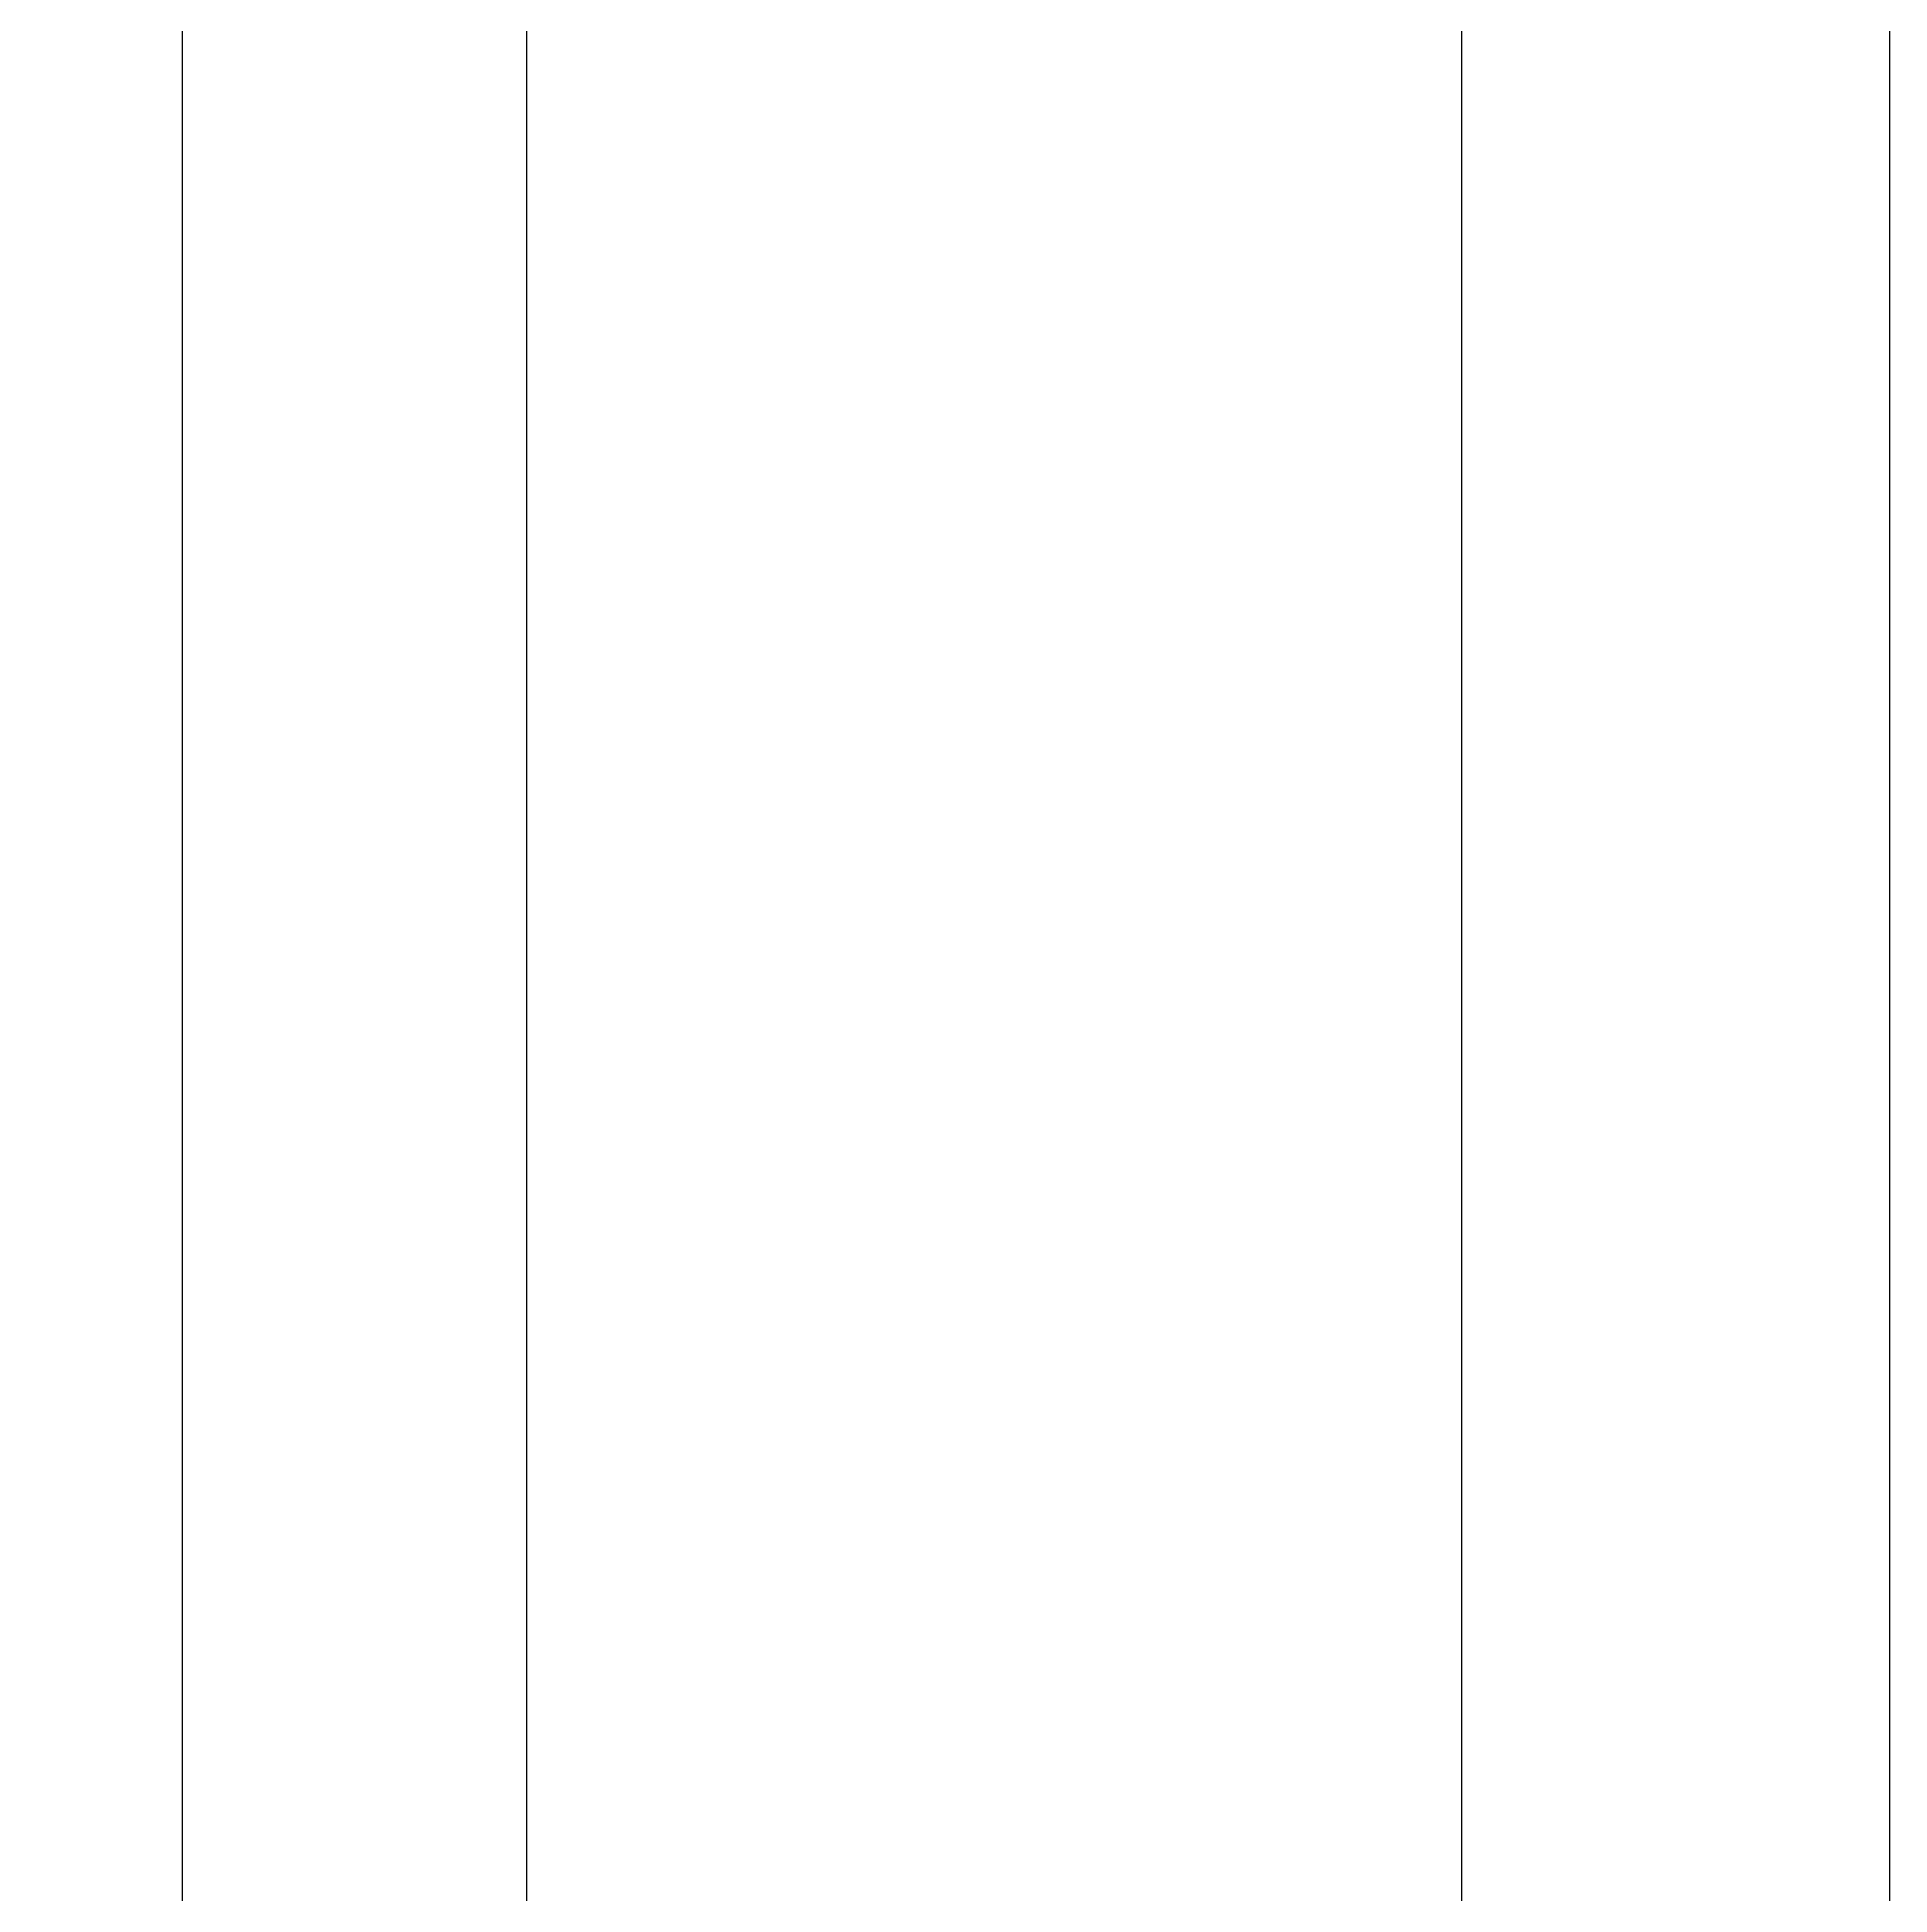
# Model space of a CAD drawing. Extents: x 200306 to 244369, y -126880 to -87343.
# Drawn here: x 210785.5 to 210894.2, y -116990.9 to -116881.8 of the extents above; entities that cross this region are included whole.
import ezdxf

# ---------------------------------------------------------------- set-up
doc = ezdxf.new("R2010")
doc.units = 0
doc.header["$MEASUREMENT"] = 0
doc.layers.get('0').update_dxf_attribs({"linetype": 'CONTINUOUS', "lineweight": 25})
doc.layers.get('Defpoints').update_dxf_attribs({"linetype": 'CONTINUOUS'})
doc.styles.get("Standard").update_dxf_attribs({"font": 'simplex.shx', "width": 0.7, "height": 3, "bigfont": 'gbhzfs.shx'})
doc.dimstyles.new('ISO-25', dxfattribs={"dimtxt": 2.5, "dimasz": 2.5, "dimexe": 1.25, "dimexo": 0.625, "dimtad": 2, "dimtxsty": 'Standard', "dimcen": 2.5, "dimadec": 0, "dimazin": 0, "dimtfac": 1, "dimtmove": 0, "dimatfit": 3, "dimfxl": 0, "dimarcsym": 0})

# ---------------------------------------------------------------- blocks, each defined once
blk = doc.blocks.new('*D52')
at = {"color": 0, "linetype": 'Continuous', "lineweight": -2}
for p, q in [((210814.16, -116795.83), (210793.81, -116795.83)), ((210793.99, -116796.01), (210793.99, -117076.16)), ((210793.99, -117359.48), (210793.99, -117079.34)), ((210814.15, -117359.66), (210793.81, -117359.66))]:
    blk.add_line(p, q, dxfattribs=at)
at = {"color": 0, "linetype": 'Continuous'}
for points in [[(210793.96, -116796.01), (210794.02, -116796.01), (210793.99, -116795.83)], [(210793.96, -117359.48), (210794.02, -117359.48), (210793.99, -117359.66)]]:
    blk.add_solid(points, dxfattribs=at)
at = {"layer": 'Defpoints', "color": 0, "linetype": 'Continuous'}
for p in [(210793.99, -116795.83), (210814.22, -116795.83), (210814.21, -117359.66)]:
    blk.add_point(p, dxfattribs=at)
at = {"color": 0, "linetype": 'Continuous', "insert": (210793.99, -117077.75), "char_height": 3, "attachment_point": 5}
blk.add_mtext('\\A1;563.8314', dxfattribs=at)
blk = doc.blocks.new('*D53')
at = {"color": 0, "linetype": 'Continuous', "lineweight": -2}
for p, q in [((210894.16, -116795.83), (210868.89, -116795.83)), ((210869.07, -116796.01), (210869.07, -117036.16)), ((210869.07, -117279.48), (210869.07, -117039.34)), ((210894.15, -117279.66), (210868.89, -117279.66))]:
    blk.add_line(p, q, dxfattribs=at)
at = {"color": 0, "linetype": 'Continuous'}
for points in [[(210869.04, -116796.01), (210869.1, -116796.01), (210869.07, -116795.83)], [(210869.04, -117279.48), (210869.1, -117279.48), (210869.07, -117279.66)]]:
    blk.add_solid(points, dxfattribs=at)
at = {"layer": 'Defpoints', "color": 0, "linetype": 'Continuous'}
for p in [(210869.07, -116795.83), (210894.22, -116795.83), (210894.21, -117279.66)]:
    blk.add_point(p, dxfattribs=at)
at = {"color": 0, "linetype": 'Continuous', "insert": (210869.07, -117037.75), "char_height": 3, "attachment_point": 5}
blk.add_mtext('\\A1;483.8295', dxfattribs=at)

msp = doc.modelspace()

# ---------------------------------------------------------------- linework, layer by layer
at = {"color": 3, "linetype": 'Continuous'}
for p, q in [((210814.21341, -117359.6607), (210814.2199, -116795.82932)), ((210894.21433, -117279.65978), (210894.2199, -116795.83024))]:
    msp.add_line(p, q, dxfattribs=at)

# ---------------------------------------------------------------- dimensions: what is measured, and where the dimension line sits
for base, p1, p2, picture, middle in [((210793.99159, -116795.82932), (210814.21341, -117359.6607), (210814.2199, -116795.82932), '*D52', (210793.99159, -117077.74501)), ((210869.07136, -116795.83024), (210894.21433, -117279.65978), (210894.2199, -116795.83024), '*D53', (210869.07136, -117037.74501))]:
    dim = msp.add_linear_dim(base=base, p1=p1, p2=p2, angle=90, dimstyle='ISO-25', override={"dimtxt": 0.18, "dimasz": 0.18, "dimexe": 0.18, "dimexo": 0.0625, "dimgap": 0.09, "dimtad": 0, "dimtih": 1, "dimtoh": 1, "dimdec": 4, "dimzin": 0, "dimdsep": 46, "dimcen": 0.09, "dimtdec": 4, "dimtofl": 0, "dimtolj": 1, "dimtzin": 0}, dxfattribs=at)
    dim.commit()
    dim.dimension.update_dxf_attribs({"geometry": picture, "text_midpoint": middle})

doc.saveas('drawing.dxf')
